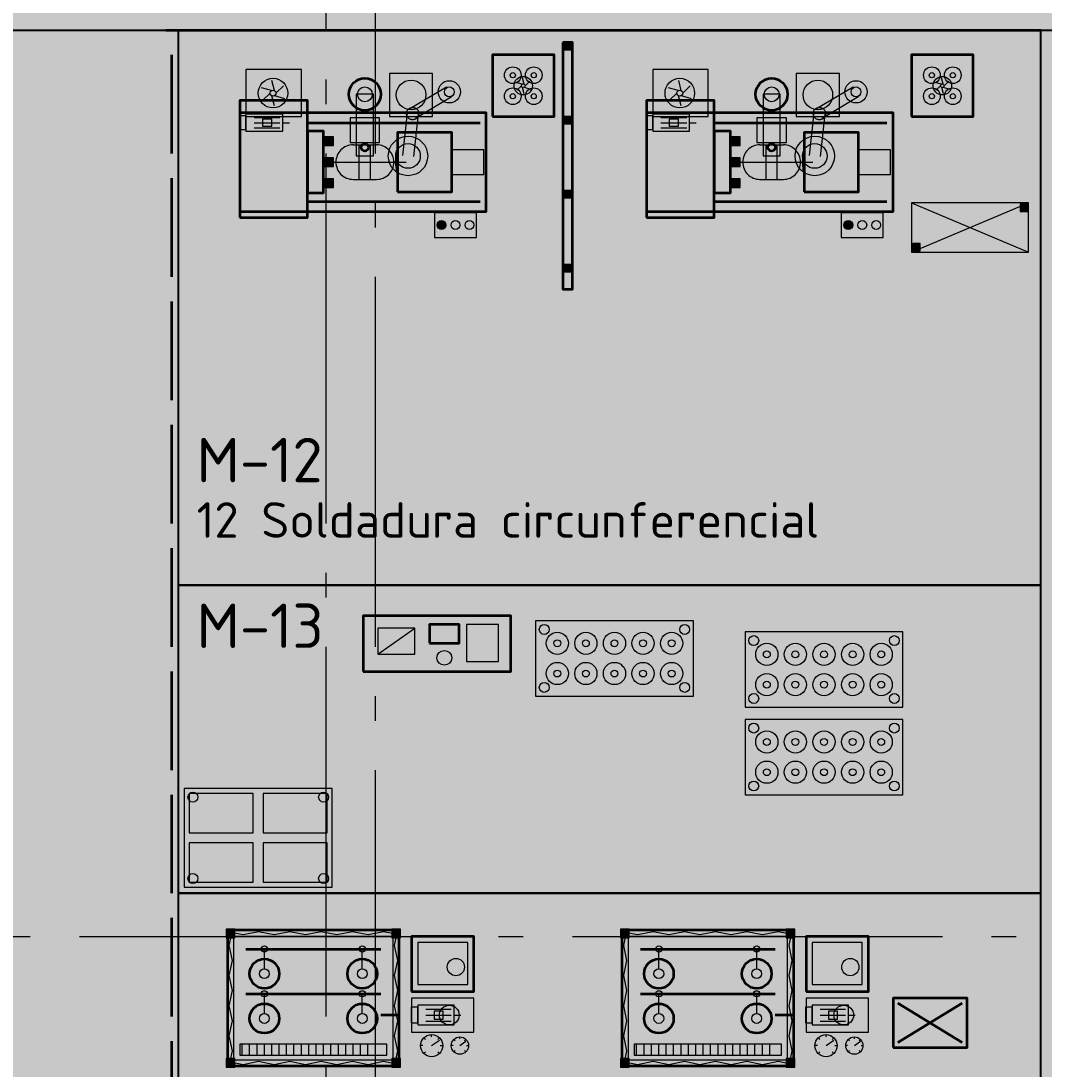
# Model space of a CAD drawing. Header units: millimetres. Extents: x 0 to 1189, y 0 to 841.
# Drawn here: x 349.62 to 391.12, y 567.38 to 609.88 of the extents above; entities that cross this region are included whole.
import ezdxf
from ezdxf.enums import TextEntityAlignment as Align

# ---------------------------------------------------------------- set-up
doc = ezdxf.new("R2010")
doc.units = ezdxf.units.MM
doc.linetypes.add('IRAM-E-TRAZOS', pattern=[5, 4, -1])
doc.linetypes.add('IRAM-F-TRAZO-PUNTO', pattern=[20, 15, -2, 1, -2])
for name, color, linetype, lineweight, true_color in [('A-DEFENSA', 2, 'CONTINUOUS', 35, 0xe6b400), ('A-DEM-RO', 1, 'CONTINUOUS', 35, 0xd21e1e), ('A-EQUIPO', 30, 'CONTINUOUS', 35, 0xe67800), ('A-PASILLO', 2, 'IRAM-E-TRAZOS', 35, 0xd7a500), ('A-SENDA', 2, 'CONTINUOUS', 25, 0xd7a500)]:
    doc.layers.add(name, color=color, linetype=linetype, lineweight=lineweight, true_color=true_color)
for name, color, linetype, lineweight in [('A-EJE', 1, 'IRAM-F-TRAZO-PUNTO', 18), ('A-EQUIPO-FINO', 8, 'CONTINUOUS', 13), ('A-EQUIPO-OCULTO', 8, 'IRAM-E-TRAZOS', 13), ('A-EQUIPO-RELLENO', 9, 'CONTINUOUS', 13), ('A-RELLENO', 9, 'CONTINUOUS', 13), ('A-SECTOR', 1, 'CONTINUOUS', 25), ('A-SECTOR-TXT', 1, 'CONTINUOUS', 25)]:
    doc.layers.add(name, color=color, linetype=linetype, lineweight=lineweight)
doc.styles.add('ISO3098', font='isocpeur.ttf')

msp = doc.modelspace()

# ---------------------------------------------------------------- hatches: boundary and pattern name
at = {"layer": 'A-EQUIPO-RELLENO', "true_color": 0xc8e1f5}
h = msp.add_hatch(color=7, dxfattribs=at)
h.dxf.hatch_style = 1
h.paths.add_polyline_path([(371.6, 609), (371.6, 599), (372, 599), (372, 609)])
at = {"layer": 'A-EQUIPO-RELLENO', "true_color": 0x969ba0}
h = msp.add_hatch(color=7, dxfattribs=at)
h.dxf.hatch_style = 1
h.paths.add_polyline_path([(371.65, 609), (371.65, 608.7), (371.95, 608.7), (371.95, 609)])
at = {"layer": 'A-EQUIPO-RELLENO', "true_color": 0xe6e6dc}
h = msp.add_hatch(color=7, dxfattribs=at)
h.dxf.hatch_style = 1
h.paths.add_polyline_path([(368.75, 606), (371.25, 606), (371.25, 608.5), (368.75, 608.5)])
h = msp.add_hatch(color=7, dxfattribs=at)
h.dxf.hatch_style = 1
h.paths.add_polyline_path([(385.75, 606), (388.25, 606), (388.25, 608.5), (385.75, 608.5)])
at = {"layer": 'A-EQUIPO-RELLENO', "true_color": 0xcdd0d4}
h = msp.add_hatch(color=7, dxfattribs=at)
h.dxf.hatch_style = 1
h.paths.add_polyline_path([(358.75, 606), (361, 606), (361, 607.9), (358.75, 607.9)])
at = {"layer": 'A-EQUIPO-RELLENO', "true_color": 0xeeeeee}
h = msp.add_hatch(color=7, dxfattribs=at)
h.dxf.hatch_style = 1
h.paths.add_polyline_path([(364.575, 606), (366.325, 606), (366.325, 607.75), (364.575, 607.75)])
at = {"layer": 'A-EQUIPO-RELLENO', "true_color": 0xcdd0d4}
h = msp.add_hatch(color=7, dxfattribs=at)
h.dxf.hatch_style = 1
h.paths.add_polyline_path([(375.25, 606), (377.5, 606), (377.5, 607.9), (375.25, 607.9)])
at = {"layer": 'A-EQUIPO-RELLENO', "true_color": 0xeeeeee}
h = msp.add_hatch(color=7, dxfattribs=at)
h.dxf.hatch_style = 1
h.paths.add_polyline_path([(381.075, 606), (382.825, 606), (382.825, 607.75), (381.075, 607.75)])
at = {"layer": 'A-EQUIPO-RELLENO', "true_color": 0xcdd0d4}
h = msp.add_hatch(color=7, dxfattribs=at)
h.dxf.hatch_style = 1
h.paths.add_polyline_path([(364.225, 606.9), (364.203, 607.068), (364.138, 607.225), (364.035, 607.36), (363.9, 607.463), (363.743, 607.528), (363.575, 607.55), (363.407, 607.528), (363.25, 607.463), (363.115, 607.36), (363.012, 607.225), (362.947, 607.068), (362.925, 606.9), (362.947, 606.732), (363.012, 606.575), (363.115, 606.44), (363.25, 606.337), (363.407, 606.272), (363.575, 606.25), (363.743, 606.272), (363.9, 606.337), (364.035, 606.44), (364.138, 606.575), (364.203, 606.732)])
h = msp.add_hatch(color=7, dxfattribs=at)
h.dxf.hatch_style = 1
h.paths.add_polyline_path([(380.725, 606.9), (380.703, 607.068), (380.638, 607.225), (380.535, 607.36), (380.4, 607.463), (380.243, 607.528), (380.075, 607.55), (379.907, 607.528), (379.75, 607.463), (379.615, 607.36), (379.512, 607.225), (379.447, 607.068), (379.425, 606.9), (379.447, 606.732), (379.512, 606.575), (379.615, 606.44), (379.75, 606.337), (379.907, 606.272), (380.075, 606.25), (380.243, 606.272), (380.4, 606.337), (380.535, 606.44), (380.638, 606.575), (380.703, 606.732)])
h = msp.add_hatch(color=7, dxfattribs=at)
h.dxf.hatch_style = 1
h.paths.add_polyline_path([(358.5, 601.9), (361.25, 601.9), (361.25, 606.65), (358.5, 606.65)])
h = msp.add_hatch(color=7, dxfattribs=at)
h.dxf.hatch_style = 1
h.paths.add_polyline_path([(375, 601.9), (377.75, 601.9), (377.75, 606.65), (375, 606.65)])
at = {"layer": 'A-EQUIPO-RELLENO', "true_color": 0xeeeeee}
h = msp.add_hatch(color=7, dxfattribs=at)
h.dxf.hatch_style = 1
h.paths.add_polyline_path([(358.5, 602.15), (368.5, 602.15), (368.5, 606.15), (358.5, 606.15)])
at = {"layer": 'A-EQUIPO-RELLENO', "true_color": 0xcdd0d4}
h = msp.add_hatch(color=7, dxfattribs=at)
h.dxf.hatch_style = 1
h.paths.add_polyline_path([(358.75, 605.4), (360.25, 605.4), (360.25, 606.1), (358.75, 606.1)])
at = {"layer": 'A-EQUIPO-RELLENO', "true_color": 0xeeeeee}
h = msp.add_hatch(color=7, dxfattribs=at)
h.dxf.hatch_style = 1
h.paths.add_polyline_path([(375, 602.15), (385, 602.15), (385, 606.15), (375, 606.15)])
at = {"layer": 'A-EQUIPO-RELLENO', "true_color": 0xcdd0d4}
h = msp.add_hatch(color=7, dxfattribs=at)
h.dxf.hatch_style = 1
h.paths.add_polyline_path([(375.25, 605.4), (376.75, 605.4), (376.75, 606.1), (375.25, 606.1)])
at = {"layer": 'A-EQUIPO-RELLENO', "true_color": 0xeeeeee}
h = msp.add_hatch(color=7, dxfattribs=at)
h.dxf.hatch_style = 1
h.paths.add_polyline_path([(362.975, 604.95), (364.175, 604.95), (364.175, 605.95), (362.975, 605.95)])
at = {"layer": 'A-EQUIPO-RELLENO', "true_color": 0x969ba0}
h = msp.add_hatch(color=7, dxfattribs=at)
h.dxf.hatch_style = 1
h.paths.add_polyline_path([(371.65, 606), (371.65, 605.7), (371.95, 605.7), (371.95, 606)])
at = {"layer": 'A-EQUIPO-RELLENO', "true_color": 0xeeeeee}
h = msp.add_hatch(color=7, dxfattribs=at)
h.dxf.hatch_style = 1
h.paths.add_polyline_path([(379.475, 604.95), (380.675, 604.95), (380.675, 605.95), (379.475, 605.95)])
at = {"layer": 'A-EQUIPO-RELLENO', "true_color": 0xe2e7ee}
h = msp.add_hatch(color=7, dxfattribs=at)
h.dxf.hatch_style = 1
h.paths.add_polyline_path([(361.25, 602.9), (361.9, 602.9), (361.9, 605.4), (361.25, 605.4)])
at = {"layer": 'A-EQUIPO-RELLENO', "true_color": 0xcdd0d4}
h = msp.add_hatch(color=7, dxfattribs=at)
h.dxf.hatch_style = 1
h.paths.add_polyline_path([(364.9, 602.95), (367.1, 602.95), (367.1, 605.35), (364.9, 605.35)])
at = {"layer": 'A-EQUIPO-RELLENO', "true_color": 0xe2e7ee}
h = msp.add_hatch(color=7, dxfattribs=at)
h.dxf.hatch_style = 1
h.paths.add_polyline_path([(377.75, 602.9), (378.4, 602.9), (378.4, 605.4), (377.75, 605.4)])
at = {"layer": 'A-EQUIPO-RELLENO', "true_color": 0xcdd0d4}
h = msp.add_hatch(color=7, dxfattribs=at)
h.dxf.hatch_style = 1
h.paths.add_polyline_path([(381.4, 602.95), (383.6, 602.95), (383.6, 605.35), (381.4, 605.35)])
at = {"layer": 'A-EQUIPO-RELLENO', "true_color": 0x969ba0}
h = msp.add_hatch(color=7, dxfattribs=at)
h.dxf.hatch_style = 1
h.paths.add_polyline_path([(361.9, 604.825), (362.3, 604.825), (362.3, 605.175), (361.9, 605.175)])
h = msp.add_hatch(color=7, dxfattribs=at)
h.dxf.hatch_style = 1
h.paths.add_polyline_path([(378.4, 604.825), (378.8, 604.825), (378.8, 605.175), (378.4, 605.175)])
at = {"layer": 'A-EQUIPO-RELLENO', "true_color": 0xe2e7ee}
h = msp.add_hatch(color=7, dxfattribs=at)
h.dxf.hatch_style = 1
h.paths.add_polyline_path([(367.1, 603.65), (368.4, 603.65), (368.4, 604.65), (367.1, 604.65)])
h = msp.add_hatch(color=7, dxfattribs=at)
h.dxf.hatch_style = 1
h.paths.add_polyline_path([(383.6, 603.65), (384.9, 603.65), (384.9, 604.65), (383.6, 604.65)])
at = {"layer": 'A-EQUIPO-RELLENO', "true_color": 0x969ba0}
h = msp.add_hatch(color=7, dxfattribs=at)
h.dxf.hatch_style = 1
h.paths.add_polyline_path([(361.9, 603.975), (362.3, 603.975), (362.3, 604.325), (361.9, 604.325)])
h = msp.add_hatch(color=7, dxfattribs=at)
h.dxf.hatch_style = 1
h.paths.add_polyline_path([(378.4, 603.975), (378.8, 603.975), (378.8, 604.325), (378.4, 604.325)])
h = msp.add_hatch(color=7, dxfattribs=at)
h.dxf.hatch_style = 1
h.paths.add_polyline_path([(361.9, 603.125), (362.3, 603.125), (362.3, 603.475), (361.9, 603.475)])
h = msp.add_hatch(color=7, dxfattribs=at)
h.dxf.hatch_style = 1
h.paths.add_polyline_path([(378.4, 603.125), (378.8, 603.125), (378.8, 603.475), (378.4, 603.475)])
h = msp.add_hatch(color=7, dxfattribs=at)
h.dxf.hatch_style = 1
h.paths.add_polyline_path([(371.65, 603), (371.65, 602.7), (371.95, 602.7), (371.95, 603)])
at = {"layer": 'A-EQUIPO-RELLENO', "true_color": 0xeeeeee}
h = msp.add_hatch(color=7, dxfattribs=at)
h.dxf.hatch_style = 1
h.paths.add_polyline_path([(385.75, 600.5), (390.5, 600.5), (390.5, 602.5), (385.75, 602.5)])
at = {"layer": 'A-EQUIPO-RELLENO', "true_color": 0x969ba0}
h = msp.add_hatch(color=7, dxfattribs=at)
h.dxf.hatch_style = 1
h.paths.add_polyline_path([(390.15, 602.15), (390.45, 602.15), (390.45, 602.45), (390.15, 602.45)])
at = {"layer": 'A-EQUIPO-RELLENO', "true_color": 0xcdd0d4}
h = msp.add_hatch(color=7, dxfattribs=at)
h.dxf.hatch_style = 1
h.paths.add_polyline_path([(366.4, 601.1), (368.1, 601.1), (368.1, 602.1), (366.4, 602.1)])
h = msp.add_hatch(color=7, dxfattribs=at)
h.dxf.hatch_style = 1
h.paths.add_polyline_path([(382.9, 601.1), (384.6, 601.1), (384.6, 602.1), (382.9, 602.1)])
at = {"layer": 'A-EQUIPO-RELLENO', "true_color": 0xdc2828}
h = msp.add_hatch(color=7, dxfattribs=at)
h.dxf.hatch_style = 1
h.paths.add_polyline_path([(366.863, 601.6), (366.857, 601.647), (366.839, 601.69), (366.811, 601.727), (366.773, 601.756), (366.73, 601.774), (366.683, 601.78), (366.637, 601.774), (366.593, 601.756), (366.556, 601.727), (366.527, 601.69), (366.509, 601.647), (366.503, 601.6), (366.509, 601.553), (366.527, 601.51), (366.556, 601.473), (366.593, 601.444), (366.637, 601.426), (366.683, 601.42), (366.73, 601.426), (366.773, 601.444), (366.811, 601.473), (366.839, 601.51), (366.857, 601.553)])
h = msp.add_hatch(color=7, dxfattribs=at)
h.dxf.hatch_style = 1
h.paths.add_polyline_path([(383.363, 601.6), (383.357, 601.647), (383.339, 601.69), (383.311, 601.727), (383.273, 601.756), (383.23, 601.774), (383.183, 601.78), (383.137, 601.774), (383.093, 601.756), (383.056, 601.727), (383.027, 601.69), (383.009, 601.647), (383.003, 601.6), (383.009, 601.553), (383.027, 601.51), (383.056, 601.473), (383.093, 601.444), (383.137, 601.426), (383.183, 601.42), (383.23, 601.426), (383.273, 601.444), (383.311, 601.473), (383.339, 601.51), (383.357, 601.553)])
at = {"layer": 'A-EQUIPO-RELLENO', "true_color": 0x969ba0}
h = msp.add_hatch(color=7, dxfattribs=at)
h.dxf.hatch_style = 1
h.paths.add_polyline_path([(385.8, 600.55), (386.1, 600.55), (386.1, 600.85), (385.8, 600.85)])
h = msp.add_hatch(color=7, dxfattribs=at)
h.dxf.hatch_style = 1
h.paths.add_polyline_path([(371.65, 600), (371.65, 599.7), (371.95, 599.7), (371.95, 600)])
at = {"layer": 'A-EQUIPO-RELLENO', "true_color": 0xeedec0}
h = msp.add_hatch(color=7, dxfattribs=at)
h.dxf.hatch_style = 1
h.paths.add_polyline_path([(363.5, 583.5), (369.5, 583.5), (369.5, 585.75), (363.5, 585.75)])
at = {"layer": 'A-EQUIPO-RELLENO', "true_color": 0xeeeeee}
h = msp.add_hatch(color=7, dxfattribs=at)
h.dxf.hatch_style = 1
h.paths.add_polyline_path([(370.5, 582.5), (376.9, 582.5), (376.9, 585.55), (370.5, 585.55)])
h = msp.add_hatch(color=7, dxfattribs=at)
h.dxf.hatch_style = 1
h.paths.add_polyline_path([(379, 582.05), (385.4, 582.05), (385.4, 585.1), (379, 585.1)])
h = msp.add_hatch(color=7, dxfattribs=at)
h.dxf.hatch_style = 1
h.paths.add_polyline_path([(379, 578.5), (385.4, 578.5), (385.4, 581.55), (379, 581.55)])
h = msp.add_hatch(color=7, dxfattribs=at)
h.dxf.hatch_style = 1
h.paths.add_polyline_path([(356.25, 574.75), (362.25, 574.75), (362.25, 578.75), (356.25, 578.75)])
at = {"layer": 'A-EQUIPO-RELLENO', "true_color": 0xfaecc8}
h = msp.add_hatch(color=7, dxfattribs=at)
h.dxf.hatch_style = 1
h.paths.add_polyline_path([(356.45, 576.95), (359.05, 576.95), (359.05, 578.55), (356.45, 578.55)])
h = msp.add_hatch(color=7, dxfattribs=at)
h.dxf.hatch_style = 1
h.paths.add_polyline_path([(359.45, 576.95), (362.05, 576.95), (362.05, 578.55), (359.45, 578.55)])
h = msp.add_hatch(color=7, dxfattribs=at)
h.dxf.hatch_style = 1
h.paths.add_polyline_path([(356.45, 574.95), (359.05, 574.95), (359.05, 576.55), (356.45, 576.55)])
h = msp.add_hatch(color=7, dxfattribs=at)
h.dxf.hatch_style = 1
h.paths.add_polyline_path([(359.45, 574.95), (362.05, 574.95), (362.05, 576.55), (359.45, 576.55)])
at = {"layer": 'A-EQUIPO-RELLENO', "true_color": 0x969ba0}
h = msp.add_hatch(color=7, dxfattribs=at)
h.dxf.hatch_style = 1
h.paths.add_polyline_path([(357.95, 572.7), (358.3, 572.7), (358.3, 573.05), (357.95, 573.05)])
h = msp.add_hatch(color=7, dxfattribs=at)
h.dxf.hatch_style = 1
h.paths.add_polyline_path([(357.95, 572.7), (358.3, 572.7), (358.3, 573.05), (357.95, 573.05)])
at = {"layer": 'A-EQUIPO-RELLENO', "true_color": 0xf5f8fc}
h = msp.add_hatch(color=7, dxfattribs=at)
h.dxf.hatch_style = 1
h.paths.add_polyline_path([(358, 567.5), (364.97, 567.5), (364.97, 573), (358, 573)])
at = {"layer": 'A-EQUIPO-RELLENO', "true_color": 0x969ba0}
h = msp.add_hatch(color=7, dxfattribs=at)
h.dxf.hatch_style = 1
h.paths.add_polyline_path([(364.67, 572.7), (365.02, 572.7), (365.02, 573.05), (364.67, 573.05)])
h = msp.add_hatch(color=7, dxfattribs=at)
h.dxf.hatch_style = 1
h.paths.add_polyline_path([(364.67, 572.7), (365.02, 572.7), (365.02, 573.05), (364.67, 573.05)])
h = msp.add_hatch(color=7, dxfattribs=at)
h.dxf.hatch_style = 1
h.paths.add_polyline_path([(373.95, 572.7), (374.3, 572.7), (374.3, 573.05), (373.95, 573.05)])
h = msp.add_hatch(color=7, dxfattribs=at)
h.dxf.hatch_style = 1
h.paths.add_polyline_path([(373.95, 572.7), (374.3, 572.7), (374.3, 573.05), (373.95, 573.05)])
at = {"layer": 'A-EQUIPO-RELLENO', "true_color": 0xf5f8fc}
h = msp.add_hatch(color=7, dxfattribs=at)
h.dxf.hatch_style = 1
h.paths.add_polyline_path([(374, 567.5), (380.97, 567.5), (380.97, 573), (374, 573)])
at = {"layer": 'A-EQUIPO-RELLENO', "true_color": 0x969ba0}
h = msp.add_hatch(color=7, dxfattribs=at)
h.dxf.hatch_style = 1
h.paths.add_polyline_path([(380.67, 572.7), (381.02, 572.7), (381.02, 573.05), (380.67, 573.05)])
h = msp.add_hatch(color=7, dxfattribs=at)
h.dxf.hatch_style = 1
h.paths.add_polyline_path([(380.67, 572.7), (381.02, 572.7), (381.02, 573.05), (380.67, 573.05)])
at = {"layer": 'A-EQUIPO-RELLENO', "true_color": 0xc8e1fa}
h = msp.add_hatch(color=7, dxfattribs=at)
h.dxf.hatch_style = 1
h.paths.add_polyline_path([(365.47, 570.525), (368, 570.525), (368, 572.75), (365.47, 572.75)])
h = msp.add_hatch(color=7, dxfattribs=at)
h.dxf.hatch_style = 1
h.paths.add_polyline_path([(381.47, 570.525), (384, 570.525), (384, 572.75), (381.47, 572.75)])
at = {"layer": 'A-EQUIPO-RELLENO', "true_color": 0xe2e7ee}
h = msp.add_hatch(color=7, dxfattribs=at)
h.dxf.hatch_style = 1
h.paths.add_polyline_path([(360.1, 571.24), (360.08, 571.395), (360.02, 571.54), (359.924, 571.664), (359.8, 571.76), (359.655, 571.82), (359.5, 571.84), (359.345, 571.82), (359.2, 571.76), (359.076, 571.664), (358.98, 571.54), (358.92, 571.395), (358.9, 571.24), (358.92, 571.085), (358.98, 570.94), (359.076, 570.816), (359.2, 570.72), (359.345, 570.66), (359.5, 570.64), (359.655, 570.66), (359.8, 570.72), (359.924, 570.816), (360.02, 570.94), (360.08, 571.085)])
h = msp.add_hatch(color=7, dxfattribs=at)
h.dxf.hatch_style = 1
h.paths.add_polyline_path([(364.07, 571.24), (364.05, 571.395), (363.99, 571.54), (363.894, 571.664), (363.77, 571.76), (363.625, 571.82), (363.47, 571.84), (363.315, 571.82), (363.17, 571.76), (363.046, 571.664), (362.95, 571.54), (362.89, 571.395), (362.87, 571.24), (362.89, 571.085), (362.95, 570.94), (363.046, 570.816), (363.17, 570.72), (363.315, 570.66), (363.47, 570.64), (363.625, 570.66), (363.77, 570.72), (363.894, 570.816), (363.99, 570.94), (364.05, 571.085)])
h = msp.add_hatch(color=7, dxfattribs=at)
h.dxf.hatch_style = 1
h.paths.add_polyline_path([(376.1, 571.24), (376.08, 571.395), (376.02, 571.54), (375.924, 571.664), (375.8, 571.76), (375.655, 571.82), (375.5, 571.84), (375.345, 571.82), (375.2, 571.76), (375.076, 571.664), (374.98, 571.54), (374.92, 571.395), (374.9, 571.24), (374.92, 571.085), (374.98, 570.94), (375.076, 570.816), (375.2, 570.72), (375.345, 570.66), (375.5, 570.64), (375.655, 570.66), (375.8, 570.72), (375.924, 570.816), (376.02, 570.94), (376.08, 571.085)])
h = msp.add_hatch(color=7, dxfattribs=at)
h.dxf.hatch_style = 1
h.paths.add_polyline_path([(380.07, 571.24), (380.05, 571.395), (379.99, 571.54), (379.894, 571.664), (379.77, 571.76), (379.625, 571.82), (379.47, 571.84), (379.315, 571.82), (379.17, 571.76), (379.046, 571.664), (378.95, 571.54), (378.89, 571.395), (378.87, 571.24), (378.89, 571.085), (378.95, 570.94), (379.046, 570.816), (379.17, 570.72), (379.315, 570.66), (379.47, 570.64), (379.625, 570.66), (379.77, 570.72), (379.894, 570.816), (379.99, 570.94), (380.05, 571.085)])
h = msp.add_hatch(color=7, dxfattribs=at)
h.dxf.hatch_style = 1
h.paths.add_polyline_path([(360.1, 569.425), (360.08, 569.58), (360.02, 569.725), (359.924, 569.849), (359.8, 569.945), (359.655, 570.005), (359.5, 570.025), (359.345, 570.005), (359.2, 569.945), (359.076, 569.849), (358.98, 569.725), (358.92, 569.58), (358.9, 569.425), (358.92, 569.27), (358.98, 569.125), (359.076, 569.001), (359.2, 568.905), (359.345, 568.845), (359.5, 568.825), (359.655, 568.845), (359.8, 568.905), (359.924, 569.001), (360.02, 569.125), (360.08, 569.27)])
h = msp.add_hatch(color=7, dxfattribs=at)
h.dxf.hatch_style = 1
h.paths.add_polyline_path([(364.07, 569.425), (364.05, 569.58), (363.99, 569.725), (363.894, 569.849), (363.77, 569.945), (363.625, 570.005), (363.47, 570.025), (363.315, 570.005), (363.17, 569.945), (363.046, 569.849), (362.95, 569.725), (362.89, 569.58), (362.87, 569.425), (362.89, 569.27), (362.95, 569.125), (363.046, 569.001), (363.17, 568.905), (363.315, 568.845), (363.47, 568.825), (363.625, 568.845), (363.77, 568.905), (363.894, 569.001), (363.99, 569.125), (364.05, 569.27)])
at = {"layer": 'A-EQUIPO-RELLENO', "true_color": 0xcdd0d4}
h = msp.add_hatch(color=7, dxfattribs=at)
h.dxf.hatch_style = 1
h.paths.add_polyline_path([(365.47, 568.875), (368, 568.875), (368, 570.25), (365.47, 570.25)])
h = msp.add_hatch(color=7, dxfattribs=at)
h.dxf.hatch_style = 1
h.paths.add_polyline_path([(365.72, 569.163), (367.196, 569.163), (367.196, 569.962), (365.72, 569.962)])
at = {"layer": 'A-EQUIPO-RELLENO', "true_color": 0xe2e7ee}
h = msp.add_hatch(color=7, dxfattribs=at)
h.dxf.hatch_style = 1
h.paths.add_polyline_path([(376.1, 569.425), (376.08, 569.58), (376.02, 569.725), (375.924, 569.849), (375.8, 569.945), (375.655, 570.005), (375.5, 570.025), (375.345, 570.005), (375.2, 569.945), (375.076, 569.849), (374.98, 569.725), (374.92, 569.58), (374.9, 569.425), (374.92, 569.27), (374.98, 569.125), (375.076, 569.001), (375.2, 568.905), (375.345, 568.845), (375.5, 568.825), (375.655, 568.845), (375.8, 568.905), (375.924, 569.001), (376.02, 569.125), (376.08, 569.27)])
h = msp.add_hatch(color=7, dxfattribs=at)
h.dxf.hatch_style = 1
h.paths.add_polyline_path([(380.07, 569.425), (380.05, 569.58), (379.99, 569.725), (379.894, 569.849), (379.77, 569.945), (379.625, 570.005), (379.47, 570.025), (379.315, 570.005), (379.17, 569.945), (379.046, 569.849), (378.95, 569.725), (378.89, 569.58), (378.87, 569.425), (378.89, 569.27), (378.95, 569.125), (379.046, 569.001), (379.17, 568.905), (379.315, 568.845), (379.47, 568.825), (379.625, 568.845), (379.77, 568.905), (379.894, 569.001), (379.99, 569.125), (380.05, 569.27)])
at = {"layer": 'A-EQUIPO-RELLENO', "true_color": 0xcdd0d4}
h = msp.add_hatch(color=7, dxfattribs=at)
h.dxf.hatch_style = 1
h.paths.add_polyline_path([(381.47, 568.875), (384, 568.875), (384, 570.25), (381.47, 570.25)])
h = msp.add_hatch(color=7, dxfattribs=at)
h.dxf.hatch_style = 1
h.paths.add_polyline_path([(381.72, 569.163), (383.196, 569.163), (383.196, 569.962), (381.72, 569.962)])
at = {"layer": 'A-EQUIPO-RELLENO', "true_color": 0xf5cdc8}
h = msp.add_hatch(color=7, dxfattribs=at)
h.dxf.hatch_style = 1
h.paths.add_polyline_path([(385, 568.25), (388, 568.25), (388, 570.25), (385, 570.25)])
at = {"layer": 'A-EQUIPO-RELLENO', "true_color": 0xffffff}
h = msp.add_hatch(color=7, dxfattribs=at)
h.dxf.hatch_style = 1
h.paths.add_polyline_path([(366.732, 568.325), (366.717, 568.441), (366.672, 568.55), (366.6, 568.643), (366.507, 568.715), (366.398, 568.76), (366.282, 568.775), (366.166, 568.76), (366.057, 568.715), (365.964, 568.643), (365.892, 568.55), (365.847, 568.441), (365.832, 568.325), (365.847, 568.209), (365.892, 568.1), (365.964, 568.007), (366.057, 567.935), (366.166, 567.89), (366.282, 567.875), (366.398, 567.89), (366.507, 567.935), (366.6, 568.007), (366.672, 568.1), (366.717, 568.209)])
h = msp.add_hatch(color=7, dxfattribs=at)
h.dxf.hatch_style = 1
h.paths.add_polyline_path([(367.78, 568.325), (367.768, 568.416), (367.733, 568.5), (367.677, 568.572), (367.605, 568.628), (367.521, 568.663), (367.43, 568.675), (367.339, 568.663), (367.255, 568.628), (367.183, 568.572), (367.127, 568.5), (367.092, 568.416), (367.08, 568.325), (367.092, 568.234), (367.127, 568.15), (367.183, 568.078), (367.255, 568.022), (367.339, 567.987), (367.43, 567.975), (367.521, 567.987), (367.605, 568.022), (367.677, 568.078), (367.733, 568.15), (367.768, 568.234)])
h = msp.add_hatch(color=7, dxfattribs=at)
h.dxf.hatch_style = 1
h.paths.add_polyline_path([(382.732, 568.325), (382.717, 568.441), (382.672, 568.55), (382.6, 568.643), (382.507, 568.715), (382.398, 568.76), (382.282, 568.775), (382.166, 568.76), (382.057, 568.715), (381.964, 568.643), (381.892, 568.55), (381.847, 568.441), (381.832, 568.325), (381.847, 568.209), (381.892, 568.1), (381.964, 568.007), (382.057, 567.935), (382.166, 567.89), (382.282, 567.875), (382.398, 567.89), (382.507, 567.935), (382.6, 568.007), (382.672, 568.1), (382.717, 568.209)])
h = msp.add_hatch(color=7, dxfattribs=at)
h.dxf.hatch_style = 1
h.paths.add_polyline_path([(383.78, 568.325), (383.768, 568.416), (383.733, 568.5), (383.677, 568.572), (383.605, 568.628), (383.521, 568.663), (383.43, 568.675), (383.339, 568.663), (383.255, 568.628), (383.183, 568.572), (383.127, 568.5), (383.092, 568.416), (383.08, 568.325), (383.092, 568.234), (383.127, 568.15), (383.183, 568.078), (383.255, 568.022), (383.339, 567.987), (383.43, 567.975), (383.521, 567.987), (383.605, 568.022), (383.677, 568.078), (383.733, 568.15), (383.768, 568.234)])
at = {"layer": 'A-EQUIPO-RELLENO', "true_color": 0x969ba0}
h = msp.add_hatch(color=7, dxfattribs=at)
h.dxf.hatch_style = 1
h.paths.add_polyline_path([(357.95, 567.45), (358.3, 567.45), (358.3, 567.8), (357.95, 567.8)])
h = msp.add_hatch(color=7, dxfattribs=at)
h.dxf.hatch_style = 1
h.paths.add_polyline_path([(357.95, 567.45), (358.3, 567.45), (358.3, 567.8), (357.95, 567.8)])
h = msp.add_hatch(color=7, dxfattribs=at)
h.dxf.hatch_style = 1
h.paths.add_polyline_path([(364.67, 567.45), (365.02, 567.45), (365.02, 567.8), (364.67, 567.8)])
h = msp.add_hatch(color=7, dxfattribs=at)
h.dxf.hatch_style = 1
h.paths.add_polyline_path([(364.67, 567.45), (365.02, 567.45), (365.02, 567.8), (364.67, 567.8)])
h = msp.add_hatch(color=7, dxfattribs=at)
h.dxf.hatch_style = 1
h.paths.add_polyline_path([(373.95, 567.45), (374.3, 567.45), (374.3, 567.8), (373.95, 567.8)])
h = msp.add_hatch(color=7, dxfattribs=at)
h.dxf.hatch_style = 1
h.paths.add_polyline_path([(373.95, 567.45), (374.3, 567.45), (374.3, 567.8), (373.95, 567.8)])
h = msp.add_hatch(color=7, dxfattribs=at)
h.dxf.hatch_style = 1
h.paths.add_polyline_path([(380.67, 567.45), (381.02, 567.45), (381.02, 567.8), (380.67, 567.8)])
h = msp.add_hatch(color=7, dxfattribs=at)
h.dxf.hatch_style = 1
h.paths.add_polyline_path([(380.67, 567.45), (381.02, 567.45), (381.02, 567.8), (380.67, 567.8)])
at = {"layer": 'A-RELLENO', "true_color": 0xfff4b4}
h = msp.add_hatch(color=7, dxfattribs=at)
h.dxf.hatch_style = 1
h.paths.add_polyline_path([(242, 609.5), (502, 609.5), (502, 619.5), (242, 619.5)])
at = {"layer": 'A-RELLENO', "true_color": 0xf6f6f6}
h = msp.add_hatch(color=7, dxfattribs=at)
h.dxf.hatch_style = 1
h.paths.add_polyline_path([(348.5, 529.5), (356, 529.5), (356, 609.5), (348.5, 609.5)])
at = {"layer": 'A-RELLENO', "true_color": 0xfde4c8}
h = msp.add_hatch(color=7, dxfattribs=at)
h.dxf.hatch_style = 1
h.paths.add_polyline_path([(356, 587), (391, 587), (391, 609.5), (356, 609.5)])
at = {"layer": 'A-RELLENO', "true_color": 0xf6f6f6}
h = msp.add_hatch(color=7, dxfattribs=at)
h.dxf.hatch_style = 1
h.paths.add_polyline_path([(391, 529.5), (398.5, 529.5), (398.5, 609.5), (391, 609.5)])
at = {"layer": 'A-RELLENO', "true_color": 0xfde4c8}
h = msp.add_hatch(color=7, dxfattribs=at)
h.dxf.hatch_style = 1
h.paths.add_polyline_path([(356, 574.5), (391, 574.5), (391, 587), (356, 587)])
h = msp.add_hatch(color=7, dxfattribs=at)
h.dxf.hatch_style = 1
h.paths.add_polyline_path([(356, 552), (391, 552), (391, 574.5), (356, 574.5)])

# ---------------------------------------------------------------- linework, layer by layer
at = {"layer": 'A-DEFENSA'}
msp.add_line((355.5, 609.5), (391, 609.5), dxfattribs=at)
at = {"layer": 'A-DEM-RO'}
for p, q in [((385.2, 568.45), (387.8, 570.05)), ((385.2, 570.05), (387.8, 568.45))]:
    msp.add_line(p, q, dxfattribs=at)
msp.add_lwpolyline([(385, 568.25), (388, 568.25), (388, 570.25), (385, 570.25)], close=True, dxfattribs=at)
at = {"layer": 'A-EJE'}
for p, q in [((364, 364.5), (364, 707)), ((362, 369.5), (362, 622.5)), ((361.9, 604.15), (365.25, 604.15)), ((378.4, 604.15), (381.75, 604.15)), ((152, 572.75), (572, 572.75))]:
    msp.add_line(p, q, dxfattribs=at)
at = {"layer": 'A-EQUIPO'}
for p, q in [((361.25, 605.75), (368.25, 605.75)), ((377.75, 605.75), (384.75, 605.75)), ((361.25, 602.55), (368.25, 602.55)), ((377.75, 602.55), (384.75, 602.55)), ((358.75, 572.24), (364.22, 572.24)), ((374.75, 572.24), (380.22, 572.24)), ((358.75, 570.425), (364.22, 570.425)), ((374.75, 570.425), (380.22, 570.425)), ((364.97, 569.562), (364.22, 569.562)), ((380.97, 569.562), (380.22, 569.562))]:
    msp.add_line(p, q, dxfattribs=at)
for points in [[(371.6, 609), (371.6, 599), (372, 599), (372, 609)], [(368.75, 606), (371.25, 606), (371.25, 608.5), (368.75, 608.5)], [(385.75, 606), (388.25, 606), (388.25, 608.5), (385.75, 608.5)], [(358.5, 601.9), (361.25, 601.9), (361.25, 606.65), (358.5, 606.65)], [(375, 601.9), (377.75, 601.9), (377.75, 606.65), (375, 606.65)], [(358.5, 602.15), (368.5, 602.15), (368.5, 606.15), (358.5, 606.15)], [(375, 602.15), (385, 602.15), (385, 606.15), (375, 606.15)], [(361.25, 602.9), (361.9, 602.9), (361.9, 605.4), (361.25, 605.4)], [(364.9, 602.95), (367.1, 602.95), (367.1, 605.35), (364.9, 605.35)], [(377.75, 602.9), (378.4, 602.9), (378.4, 605.4), (377.75, 605.4)], [(381.4, 602.95), (383.6, 602.95), (383.6, 605.35), (381.4, 605.35)], [(363.5, 583.5), (369.5, 583.5), (369.5, 585.75), (363.5, 585.75)], [(366.2, 584.65), (367.4, 584.65), (367.4, 585.4), (366.2, 585.4)], [(358, 567.5), (364.97, 567.5), (364.97, 573), (358, 573)], [(374, 567.5), (380.97, 567.5), (380.97, 573), (374, 573)], [(365.47, 570.525), (368, 570.525), (368, 572.75), (365.47, 572.75)], [(381.47, 570.525), (384, 570.525), (384, 572.75), (381.47, 572.75)]]:
    msp.add_lwpolyline(points, close=True, dxfattribs=at)
for points in [[(364.9, 603.75), (364.85, 604.15), (364.9, 604.55)], [(381.4, 603.75), (381.35, 604.15), (381.4, 604.55)]]:
    msp.add_lwpolyline(points, dxfattribs=at)
for centre, radius in [((363.575, 606.9), 0.65), ((380.075, 606.9), 0.65), ((363.575, 604.75), 0.15), ((380.075, 604.75), 0.15), ((359.5, 571.24), 0.6), ((363.47, 571.24), 0.6), ((375.5, 571.24), 0.6), ((379.47, 571.24), 0.6), ((359.5, 569.425), 0.6), ((363.47, 569.425), 0.6), ((375.5, 569.425), 0.6), ((379.47, 569.425), 0.6)]:
    msp.add_circle(centre, radius, dxfattribs=at)
at = {"layer": 'A-EQUIPO-FINO'}
for p, q in [((359.08, 605.96), (360.13, 605.96)), ((359.08, 605.75), (360.13, 605.75)), ((360.25, 605.75), (360.52, 605.75)), ((375.58, 605.96), (376.63, 605.96)), ((375.58, 605.75), (376.63, 605.75)), ((376.75, 605.75), (377.02, 605.75)), ((359.08, 605.54), (360.13, 605.54)), ((375.58, 605.54), (376.63, 605.54)), ((363.35, 603.45), (363.35, 604.85)), ((363.8, 603.45), (363.8, 604.85)), ((379.85, 603.45), (379.85, 604.85)), ((380.3, 603.45), (380.3, 604.85)), ((385.75, 600.5), (390.5, 602.5)), ((385.75, 602.5), (390.5, 600.5)), ((364.1, 584.2), (365.6, 585.25)), ((359.5, 571.44), (359.5, 572.24)), ((363.47, 571.44), (363.47, 572.24)), ((375.5, 571.44), (375.5, 572.24)), ((379.47, 571.44), (379.47, 572.24)), ((359.5, 569.625), (359.5, 570.425)), ((363.47, 569.625), (363.47, 570.425)), ((375.5, 569.625), (375.5, 570.425)), ((379.47, 569.625), (379.47, 570.425)), ((366.045, 569.803), (367.078, 569.803)), ((366.045, 569.562), (367.078, 569.562)), ((367.196, 569.562), (367.462, 569.562)), ((382.045, 569.803), (383.078, 569.803)), ((382.045, 569.562), (383.078, 569.562)), ((383.196, 569.562), (383.462, 569.562)), ((366.045, 569.322), (367.078, 569.322)), ((382.045, 569.322), (383.078, 569.322)), ((366.282, 568.676), (366.282, 568.775)), ((367.43, 568.598), (367.43, 568.675)), ((382.282, 568.676), (382.282, 568.775)), ((383.43, 568.598), (383.43, 568.675)), ((358.6, 567.94), (358.6, 568.38)), ((358.9, 567.94), (358.9, 568.38)), ((359.2, 567.94), (359.2, 568.38)), ((359.5, 567.94), (359.5, 568.38)), ((359.8, 567.94), (359.8, 568.38)), ((360.1, 567.94), (360.1, 568.38)), ((360.4, 567.94), (360.4, 568.38)), ((360.7, 567.94), (360.7, 568.38)), ((361, 567.94), (361, 568.38)), ((361.3, 567.94), (361.3, 568.38)), ((361.6, 567.94), (361.6, 568.38)), ((361.9, 567.94), (361.9, 568.38)), ((362.2, 567.94), (362.2, 568.38)), ((362.5, 567.94), (362.5, 568.38)), ((362.8, 567.94), (362.8, 568.38)), ((363.1, 567.94), (363.1, 568.38)), ((363.4, 567.94), (363.4, 568.38)), ((363.7, 567.94), (363.7, 568.38)), ((364, 567.94), (364, 568.38)), ((365.931, 568.325), (365.832, 568.325)), ((366.034, 568.573), (365.964, 568.643)), ((366.282, 568.325), (366.597, 568.55)), ((366.53, 568.573), (366.6, 568.643)), ((366.633, 568.325), (366.732, 568.325)), ((367.157, 568.325), (367.08, 568.325)), ((367.237, 568.518), (367.183, 568.572)), ((367.43, 568.325), (367.675, 568.5)), ((367.623, 568.518), (367.677, 568.572)), ((367.703, 568.325), (367.78, 568.325)), ((374.6, 567.94), (374.6, 568.38)), ((374.9, 567.94), (374.9, 568.38)), ((375.2, 567.94), (375.2, 568.38)), ((375.5, 567.94), (375.5, 568.38)), ((375.8, 567.94), (375.8, 568.38)), ((376.1, 567.94), (376.1, 568.38)), ((376.4, 567.94), (376.4, 568.38)), ((376.7, 567.94), (376.7, 568.38)), ((377, 567.94), (377, 568.38)), ((377.3, 567.94), (377.3, 568.38)), ((377.6, 567.94), (377.6, 568.38)), ((377.9, 567.94), (377.9, 568.38)), ((378.2, 567.94), (378.2, 568.38)), ((378.5, 567.94), (378.5, 568.38)), ((378.8, 567.94), (378.8, 568.38)), ((379.1, 567.94), (379.1, 568.38)), ((379.4, 567.94), (379.4, 568.38)), ((379.7, 567.94), (379.7, 568.38)), ((380, 567.94), (380, 568.38)), ((381.931, 568.325), (381.832, 568.325)), ((382.034, 568.573), (381.964, 568.643)), ((382.282, 568.325), (382.597, 568.55)), ((382.53, 568.573), (382.6, 568.643)), ((382.633, 568.325), (382.732, 568.325)), ((383.157, 568.325), (383.08, 568.325)), ((383.237, 568.518), (383.183, 568.572)), ((383.43, 568.325), (383.675, 568.5)), ((383.623, 568.518), (383.677, 568.572)), ((383.703, 568.325), (383.78, 568.325)), ((366.034, 568.077), (365.964, 568.007)), ((366.53, 568.077), (366.6, 568.007)), ((367.237, 568.132), (367.183, 568.078)), ((367.623, 568.132), (367.677, 568.078)), ((382.034, 568.077), (381.964, 568.007)), ((382.53, 568.077), (382.6, 568.007)), ((383.237, 568.132), (383.183, 568.078)), ((383.623, 568.132), (383.677, 568.078))]:
    msp.add_line(p, q, dxfattribs=at)
for points in [[(371.65, 609), (371.65, 608.7), (371.95, 608.7), (371.95, 609)], [(358.75, 606), (361, 606), (361, 607.9), (358.75, 607.9)], [(364.575, 606), (366.325, 606), (366.325, 607.75), (364.575, 607.75)], [(375.25, 606), (377.5, 606), (377.5, 607.9), (375.25, 607.9)], [(381.075, 606), (382.825, 606), (382.825, 607.75), (381.075, 607.75)], [(358.75, 605.4), (360.25, 605.4), (360.25, 606.1), (358.75, 606.1)], [(375.25, 605.4), (376.75, 605.4), (376.75, 606.1), (375.25, 606.1)], [(358.48, 605.47), (358.75, 605.47), (358.75, 606.03), (358.48, 606.03)], [(359.425, 605.61), (359.8, 605.61), (359.8, 605.89), (359.425, 605.89)], [(362.975, 604.95), (364.175, 604.95), (364.175, 605.95), (362.975, 605.95)], [(371.65, 606), (371.65, 605.7), (371.95, 605.7), (371.95, 606)], [(374.98, 605.47), (375.25, 605.47), (375.25, 606.03), (374.98, 606.03)], [(375.925, 605.61), (376.3, 605.61), (376.3, 605.89), (375.925, 605.89)], [(379.475, 604.95), (380.675, 604.95), (380.675, 605.95), (379.475, 605.95)], [(361.9, 604.825), (362.3, 604.825), (362.3, 605.175), (361.9, 605.175)], [(378.4, 604.825), (378.8, 604.825), (378.8, 605.175), (378.4, 605.175)], [(367.1, 603.65), (368.4, 603.65), (368.4, 604.65), (367.1, 604.65)], [(383.6, 603.65), (384.9, 603.65), (384.9, 604.65), (383.6, 604.65)], [(361.9, 603.975), (362.3, 603.975), (362.3, 604.325), (361.9, 604.325)], [(378.4, 603.975), (378.8, 603.975), (378.8, 604.325), (378.4, 604.325)], [(361.9, 603.125), (362.3, 603.125), (362.3, 603.475), (361.9, 603.475)], [(378.4, 603.125), (378.8, 603.125), (378.8, 603.475), (378.4, 603.475)], [(371.65, 603), (371.65, 602.7), (371.95, 602.7), (371.95, 603)], [(385.75, 600.5), (390.5, 600.5), (390.5, 602.5), (385.75, 602.5)], [(390.15, 602.15), (390.45, 602.15), (390.45, 602.45), (390.15, 602.45)], [(366.4, 601.1), (368.1, 601.1), (368.1, 602.1), (366.4, 602.1)], [(382.9, 601.1), (384.6, 601.1), (384.6, 602.1), (382.9, 602.1)], [(385.8, 600.55), (386.1, 600.55), (386.1, 600.85), (385.8, 600.85)], [(371.65, 600), (371.65, 599.7), (371.95, 599.7), (371.95, 600)], [(364.1, 584.2), (365.6, 584.2), (365.6, 585.25), (364.1, 585.25)], [(367.7, 583.9), (369, 583.9), (369, 585.4), (367.7, 585.4)], [(370.5, 582.5), (376.9, 582.5), (376.9, 585.55), (370.5, 585.55)], [(379, 582.05), (385.4, 582.05), (385.4, 585.1), (379, 585.1)], [(379, 578.5), (385.4, 578.5), (385.4, 581.55), (379, 581.55)], [(356.25, 574.75), (362.25, 574.75), (362.25, 578.75), (356.25, 578.75)], [(356.45, 576.95), (359.05, 576.95), (359.05, 578.55), (356.45, 578.55)], [(359.45, 576.95), (362.05, 576.95), (362.05, 578.55), (359.45, 578.55)], [(356.45, 574.95), (359.05, 574.95), (359.05, 576.55), (356.45, 576.55)], [(359.45, 574.95), (362.05, 574.95), (362.05, 576.55), (359.45, 576.55)], [(357.95, 572.7), (358.3, 572.7), (358.3, 573.05), (357.95, 573.05)], [(357.95, 572.7), (358.3, 572.7), (358.3, 573.05), (357.95, 573.05)], [(364.67, 572.7), (365.02, 572.7), (365.02, 573.05), (364.67, 573.05)], [(364.67, 572.7), (365.02, 572.7), (365.02, 573.05), (364.67, 573.05)], [(373.95, 572.7), (374.3, 572.7), (374.3, 573.05), (373.95, 573.05)], [(373.95, 572.7), (374.3, 572.7), (374.3, 573.05), (373.95, 573.05)], [(380.67, 572.7), (381.02, 572.7), (381.02, 573.05), (380.67, 573.05)], [(380.67, 572.7), (381.02, 572.7), (381.02, 573.05), (380.67, 573.05)], [(358.25, 567.75), (364.72, 567.75), (364.72, 572.75), (358.25, 572.75)], [(374.25, 567.75), (380.72, 567.75), (380.72, 572.75), (374.25, 572.75)], [(365.47, 568.875), (368, 568.875), (368, 570.25), (365.47, 570.25)], [(365.72, 569.163), (367.196, 569.163), (367.196, 569.962), (365.72, 569.962)], [(381.47, 568.875), (384, 568.875), (384, 570.25), (381.47, 570.25)], [(381.72, 569.163), (383.196, 569.163), (383.196, 569.962), (381.72, 569.962)], [(365.454, 569.243), (365.72, 569.243), (365.72, 569.882), (365.454, 569.882)], [(366.384, 569.402), (366.753, 569.402), (366.753, 569.722), (366.384, 569.722)], [(381.454, 569.243), (381.72, 569.243), (381.72, 569.882), (381.454, 569.882)], [(382.384, 569.402), (382.753, 569.402), (382.753, 569.722), (382.384, 569.722)], [(358.5, 567.94), (364.47, 567.94), (364.47, 568.38), (358.5, 568.38)], [(374.5, 567.94), (380.47, 567.94), (380.47, 568.38), (374.5, 568.38)], [(357.95, 567.45), (358.3, 567.45), (358.3, 567.8), (357.95, 567.8)], [(357.95, 567.45), (358.3, 567.45), (358.3, 567.8), (357.95, 567.8)], [(364.67, 567.45), (365.02, 567.45), (365.02, 567.8), (364.67, 567.8)], [(364.67, 567.45), (365.02, 567.45), (365.02, 567.8), (364.67, 567.8)], [(373.95, 567.45), (374.3, 567.45), (374.3, 567.8), (373.95, 567.8)], [(373.95, 567.45), (374.3, 567.45), (374.3, 567.8), (373.95, 567.8)], [(380.67, 567.45), (381.02, 567.45), (381.02, 567.8), (380.67, 567.8)], [(380.67, 567.45), (381.02, 567.45), (381.02, 567.8), (380.67, 567.8)]]:
    msp.add_lwpolyline(points, close=True, dxfattribs=at)
for points in [[(359.91, 607.054), (359.806, 607.458)], [(369.962, 607.315), (369.711, 607.385)], [(370.038, 607.315), (369.972, 607.568)], [(370.075, 607.25), (370.261, 607.433)], [(376.41, 607.054), (376.306, 607.458)], [(386.963, 607.315), (386.711, 607.385)], [(387.037, 607.315), (386.972, 607.568)], [(387.075, 607.25), (387.261, 607.433)], [(359.79, 607.054), (359.388, 607.166)], [(359.73, 606.95), (359.432, 606.657)], [(359.97, 606.95), (360.268, 607.243)], [(369.925, 607.25), (369.739, 607.067)], [(369.962, 607.185), (370.028, 606.932)], [(370.038, 607.185), (370.289, 607.115)], [(376.29, 607.054), (375.888, 607.166)], [(376.23, 606.95), (375.932, 606.657)], [(376.47, 606.95), (376.768, 607.243)], [(386.925, 607.25), (386.739, 607.067)], [(386.963, 607.185), (387.028, 606.932)], [(387.037, 607.185), (387.289, 607.115)], [(359.79, 606.846), (359.894, 606.442)], [(359.91, 606.846), (360.312, 606.734)], [(376.29, 606.846), (376.394, 606.442)], [(376.41, 606.846), (376.812, 606.734)], [(364.97, 572.812), (364.336, 572.938), (363.703, 572.812), (363.069, 572.938), (362.435, 572.812), (361.802, 572.938), (361.168, 572.812), (360.535, 572.938), (359.901, 572.812), (359.267, 572.938), (358.634, 572.812), (358, 572.938)], [(358.188, 573), (358.062, 572.389), (358.188, 571.778), (358.062, 571.167), (358.188, 570.556), (358.062, 569.944), (358.188, 569.333), (358.062, 568.722), (358.188, 568.111), (358.062, 567.5)], [(364.783, 567.5), (364.908, 568.111), (364.783, 568.722), (364.908, 569.333), (364.783, 569.944), (364.908, 570.556), (364.783, 571.167), (364.908, 571.778), (364.783, 572.389), (364.908, 573)], [(380.97, 572.812), (380.336, 572.938), (379.703, 572.812), (379.069, 572.938), (378.435, 572.812), (377.802, 572.938), (377.168, 572.812), (376.535, 572.938), (375.901, 572.812), (375.267, 572.938), (374.634, 572.812), (374, 572.938)], [(374.188, 573), (374.062, 572.389), (374.188, 571.778), (374.062, 571.167), (374.188, 570.556), (374.062, 569.944), (374.188, 569.333), (374.062, 568.722), (374.188, 568.111), (374.062, 567.5)], [(380.783, 567.5), (380.907, 568.111), (380.783, 568.722), (380.907, 569.333), (380.783, 569.944), (380.907, 570.556), (380.783, 571.167), (380.907, 571.778), (380.783, 572.389), (380.907, 573)], [(358, 567.688), (358.634, 567.562), (359.267, 567.688), (359.901, 567.562), (360.535, 567.688), (361.168, 567.562), (361.802, 567.688), (362.435, 567.562), (363.069, 567.688), (363.703, 567.562), (364.336, 567.688), (364.97, 567.562)], [(374, 567.688), (374.634, 567.562), (375.267, 567.688), (375.901, 567.562), (376.535, 567.688), (377.168, 567.562), (377.802, 567.688), (378.435, 567.562), (379.069, 567.688), (379.703, 567.562), (380.336, 567.688), (380.97, 567.562)]]:
    msp.add_lwpolyline(points, dxfattribs=at)
for centre, radius in [((369.575, 607.675), 0.338), ((369.575, 607.675), 0.105), ((370.425, 607.675), 0.338), ((370.425, 607.675), 0.105), ((386.575, 607.675), 0.338), ((386.575, 607.675), 0.105), ((387.425, 607.675), 0.338), ((387.425, 607.675), 0.105), ((359.85, 606.95), 0.6), ((365.45, 606.875), 0.6), ((367, 607), 0.45), ((370, 607.25), 0.375), ((370, 607.25), 0.075), ((376.35, 606.95), 0.6), ((381.95, 606.875), 0.6), ((383.5, 607), 0.45), ((387, 607.25), 0.375), ((387, 607.25), 0.075), ((359.85, 606.95), 0.12), ((363.575, 606.9), 0.3), ((367, 607), 0.2), ((369.575, 606.825), 0.338), ((369.575, 606.825), 0.105), ((370.425, 606.825), 0.338), ((370.425, 606.825), 0.105), ((376.35, 606.95), 0.12), ((380.075, 606.9), 0.3), ((383.5, 607), 0.2), ((386.575, 606.825), 0.338), ((386.575, 606.825), 0.105), ((387.425, 606.825), 0.338), ((387.425, 606.825), 0.105), ((365.325, 604.4), 0.8), ((365.325, 604.4), 0.5), ((381.825, 604.4), 0.8), ((381.825, 604.4), 0.5), ((366.683, 601.6), 0.18), ((367.25, 601.6), 0.18), ((367.817, 601.6), 0.18), ((383.183, 601.6), 0.18), ((383.75, 601.6), 0.18), ((384.317, 601.6), 0.18), ((370.85, 585.2), 0.2), ((376.55, 585.2), 0.2), ((371.38, 584.638), 0.45), ((372.54, 584.638), 0.45), ((373.7, 584.638), 0.45), ((374.86, 584.638), 0.45), ((376.02, 584.638), 0.45), ((379.35, 584.75), 0.2), ((385.05, 584.75), 0.2), ((371.38, 584.638), 0.14), ((372.54, 584.638), 0.14), ((373.7, 584.638), 0.14), ((374.86, 584.638), 0.14), ((376.02, 584.638), 0.14), ((379.88, 584.188), 0.45), ((381.04, 584.188), 0.45), ((382.2, 584.188), 0.45), ((383.36, 584.188), 0.45), ((384.52, 584.188), 0.45), ((366.8, 584.05), 0.3), ((379.88, 584.188), 0.14), ((381.04, 584.188), 0.14), ((382.2, 584.188), 0.14), ((383.36, 584.188), 0.14), ((384.52, 584.188), 0.14), ((371.38, 583.413), 0.45), ((371.38, 583.413), 0.14), ((372.54, 583.413), 0.45), ((372.54, 583.413), 0.14), ((373.7, 583.413), 0.45), ((373.7, 583.413), 0.14), ((374.86, 583.413), 0.45), ((374.86, 583.413), 0.14), ((376.02, 583.413), 0.45), ((376.02, 583.413), 0.14), ((379.88, 582.962), 0.45), ((379.88, 582.962), 0.14), ((381.04, 582.962), 0.45), ((381.04, 582.962), 0.14), ((382.2, 582.962), 0.45), ((382.2, 582.962), 0.14), ((383.36, 582.962), 0.45), ((383.36, 582.962), 0.14), ((384.52, 582.962), 0.45), ((384.52, 582.962), 0.14), ((370.85, 582.85), 0.2), ((376.55, 582.85), 0.2), ((379.35, 582.4), 0.2), ((385.05, 582.4), 0.2), ((379.35, 581.2), 0.2), ((385.05, 581.2), 0.2), ((379.88, 580.638), 0.45), ((381.04, 580.638), 0.45), ((382.2, 580.638), 0.45), ((383.36, 580.638), 0.45), ((384.52, 580.638), 0.45), ((379.88, 580.638), 0.14), ((381.04, 580.638), 0.14), ((382.2, 580.638), 0.14), ((383.36, 580.638), 0.14), ((384.52, 580.638), 0.14), ((379.88, 579.412), 0.45), ((381.04, 579.412), 0.45), ((382.2, 579.412), 0.45), ((383.36, 579.412), 0.45), ((384.52, 579.412), 0.45), ((379.88, 579.412), 0.14), ((381.04, 579.412), 0.14), ((382.2, 579.412), 0.14), ((383.36, 579.412), 0.14), ((384.52, 579.412), 0.14), ((379.35, 578.85), 0.2), ((385.05, 578.85), 0.2), ((356.6, 578.4), 0.2), ((361.9, 578.4), 0.2), ((356.6, 575.1), 0.2), ((361.9, 575.1), 0.2), ((359.5, 572.24), 0.125), ((363.47, 572.24), 0.125), ((375.5, 572.24), 0.125), ((379.47, 572.24), 0.125), ((367.266, 571.51), 0.35), ((383.266, 571.51), 0.35), ((359.5, 571.24), 0.2), ((363.47, 571.24), 0.2), ((375.5, 571.24), 0.2), ((379.47, 571.24), 0.2), ((359.5, 570.425), 0.125), ((363.47, 570.425), 0.125), ((375.5, 570.425), 0.125), ((379.47, 570.425), 0.125), ((367, 569.562), 0.4), ((383, 569.562), 0.4), ((359.5, 569.425), 0.2), ((363.47, 569.425), 0.2), ((375.5, 569.425), 0.2), ((379.47, 569.425), 0.2), ((366.282, 568.325), 0.45), ((367.43, 568.325), 0.35), ((382.282, 568.325), 0.45), ((383.43, 568.325), 0.35)]:
    msp.add_circle(centre, radius, dxfattribs=at)
at = {"layer": 'A-EQUIPO-OCULTO'}
for p, q in [((366.885, 607.194), (365.398, 606.312)), ((383.385, 607.194), (381.898, 606.312)), ((367.115, 606.806), (365.627, 605.925)), ((383.615, 606.806), (382.127, 605.925)), ((365.289, 606.143), (365.101, 604.424)), ((365.736, 606.094), (365.549, 604.376)), ((381.789, 606.143), (381.601, 604.424)), ((382.236, 606.094), (382.049, 604.376)), ((363.1, 604.85), (364.05, 604.85)), ((379.6, 604.85), (380.55, 604.85)), ((363.1, 603.45), (364.05, 603.45)), ((379.6, 603.45), (380.55, 603.45))]:
    msp.add_line(p, q, dxfattribs=at)
for points in [[(363.225, 604.4), (363.925, 604.4), (363.925, 606.9), (363.225, 606.9)], [(379.725, 604.4), (380.425, 604.4), (380.425, 606.9), (379.725, 606.9)], [(365.72, 570.8), (367.75, 570.8), (367.75, 572.5), (365.72, 572.5)], [(381.72, 570.8), (383.75, 570.8), (383.75, 572.5), (381.72, 572.5)]]:
    msp.add_lwpolyline(points, close=True, dxfattribs=at)
for centre in [(365.512, 606.119), (382.012, 606.119)]:
    msp.add_circle(centre, 0.25, dxfattribs=at)
for centre, start, end in [((363.1, 604.15), 90, 270), ((364.05, 604.15), 270, 90), ((379.6, 604.15), 90, 270), ((380.55, 604.15), 270, 90)]:
    msp.add_arc(centre, 0.7, start, end, dxfattribs=at)
at = {"layer": 'A-PASILLO'}
msp.add_line((355.75, 529.5), (355.75, 609.5), dxfattribs=at)
at = {"layer": 'A-SECTOR'}
for points in [[(356, 587), (391, 587), (391, 609.5), (356, 609.5)], [(356, 574.5), (391, 574.5), (391, 587), (356, 587)], [(356, 552), (391, 552), (391, 574.5), (356, 574.5)]]:
    msp.add_lwpolyline(points, close=True, dxfattribs=at)
at = {"layer": 'A-SENDA'}
msp.add_lwpolyline([(242, 609.5), (502, 609.5), (502, 619.5), (242, 619.5)], close=True, dxfattribs=at)

# ---------------------------------------------------------------- texts
at = {"layer": 'A-SECTOR-TXT', "style": 'ISO3098'}
for s, height, p in [('M-12', 1.8, (356.75, 592.97)), ('12 Soldadura circunferencial', 1.44, (356.75, 590.36)), ('M-13', 1.8, (356.75, 586.25))]:
    msp.add_text(s, height=height, dxfattribs=at).set_placement(p, align=Align.TOP_LEFT)

doc.saveas('drawing.dxf')
